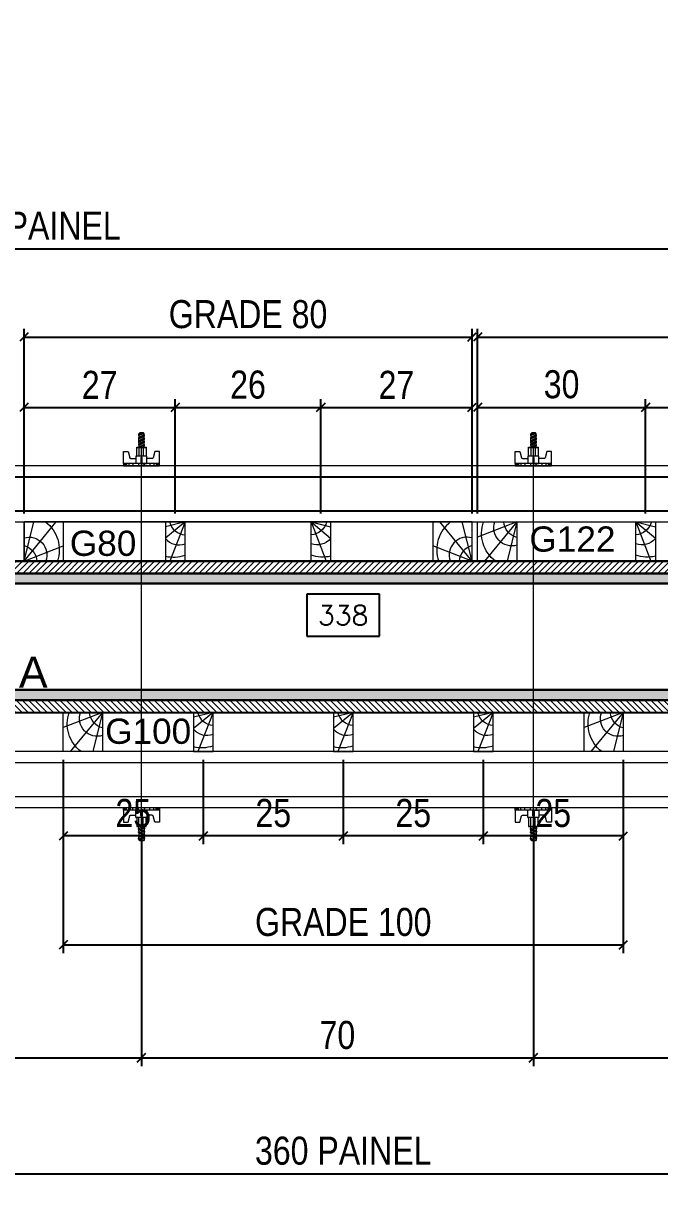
# Model space of a CAD drawing. Extents: x 28748 to 35002, y 14885 to 43501.
# Drawn here: x 34128.2 to 34355.4, y 29029.7 to 29447.2 of the extents above; entities that cross this region are included whole.
import ezdxf
from ezdxf.enums import TextEntityAlignment as Align

# ---------------------------------------------------------------- set-up
doc = ezdxf.new("R2010")
doc.units = 0
for name, color, linetype, lineweight in [('CONCRETO', 251, 'Continuous', 25), ('Hachura', 251, 'Continuous', 9), ('Madeira', 126, 'Continuous', 18), ('Perfil Metálico', 224, 'Continuous', 18), ('Texto Seção', 7, 'Continuous', 15)]:
    doc.layers.add(name, color=color, linetype=linetype, lineweight=lineweight)
for name, color, linetype in [('COTA', 241, 'Continuous'), ('MEIO_PONT', 93, 'Continuous'), ('Painéis', 200, 'Continuous'), ('SARRAFO', 251, 'Continuous'), ('TEXTO_GERAL', 7, 'Continuous')]:
    doc.layers.add(name, color=color, linetype=linetype)
doc.styles.add('ARIAL', font='arial.ttf')
doc.styles.add('COTA TECNICA 2X', font='techl___.ttf', dxfattribs={"height": 10})
doc.styles.add('ROMANS', font='romans.shx')
doc.styles.add('SANSSERIF', font='sas_____.pfb')
doc.dimstyles.new('Cota Seção interna', dxfattribs={"dimtxt": 7, "dimasz": 6, "dimexe": 0.18, "dimexo": 2, "dimgap": -4, "dimtad": 3, "dimdec": 1, "dimlfac": 0.5, "dimzin": 12, "dimdsep": 46, "dimtxsty": 'ROMANS', "dimblk": 'ARCHTICK', "dimcen": 0.09, "dimse1": 1, "dimse2": 1, "dimsd1": 1, "dimsd2": 1, "dimclrd": 180, "dimclre": 5, "dimclrt": 1, "dimadec": 0, "dimazin": 3, "dimtfac": 1, "dimtdec": 1, "dimtofl": 0, "dimtmove": 0, "dimatfit": 3, "dimldrblk": 'ARCHTICK', "dimfxl": 1, "dimtolj": 1, "dimtzin": 0, "dimarcsym": 0})
doc.dimstyles.new('SECAO PILAR', dxfattribs={"dimtxt": 10, "dimasz": 3, "dimexe": 3, "dimexo": 3, "dimgap": 3, "dimtad": 1, "dimdec": 1, "dimlfac": 0.5, "dimzin": 12, "dimdsep": 46, "dimtxsty": 'COTA TECNICA 2X', "dimblk1": 'OBLIQUE', "dimblk2": 'OBLIQUE', "dimsah": 1, "dimcen": 0.9, "dimclrd": 256, "dimclre": 256, "dimclrt": 256, "dimadec": 1, "dimazin": 3, "dimtfac": 1, "dimtdec": 1, "dimtmove": 0, "dimatfit": 3, "dimfxl": 1, "dimtolj": 1, "dimtzin": 12, "dimarcsym": 0})

# ---------------------------------------------------------------- blocks, each defined once
blk = doc.blocks.new('*D1850')
at = {"layer": 'COTA', "color": 180, "lineweight": -2, "transparency": 16777216}
for p, q in [((34255.41, 29243.36), (34229.41, 29243.36)), ((34229.41, 29243.36), (34229.41, 29228.36)), ((34255.41, 29228.36), (34255.41, 29243.36)), ((34229.41, 29228.36), (34255.41, 29228.36))]:
    blk.add_line(p, q, dxfattribs=at)
at = {"layer": 'Defpoints', "color": 0, "transparency": 16777216}
for p in [(33904.41, 29224.36), (33904.41, 29209.19), (34580.41, 29209.19)]:
    blk.add_point(p, dxfattribs=at)
at = {"layer": 'COTA', "color": 1, "transparency": 16777216, "insert": (34242.41, 29235.86), "char_height": 7, "attachment_point": 5, "style": 'ROMANS'}
blk.add_mtext('\\A1;338', dxfattribs=at)
blk = doc.blocks.new('_ArchTick')
at = {"color": 0, "linetype": 'ByBlock', "const_width": 0.15}
blk.add_lwpolyline([(-0.5, -0.5), (0.5, 0.5)], dxfattribs=at)
blk = doc.blocks.new('_Oblique')
at = {"color": 0, "linetype": 'ByBlock', "lineweight": -2}
blk.add_line((-0.5, -0.5), (0.5, 0.5), dxfattribs=at)
blk = doc.blocks.new('*D1851')
at = {"layer": 'COTA', "lineweight": -2, "transparency": 16777216}
for p, q in [((33882.41, 29258.19), (33882.41, 29369.68)), ((34542.41, 29258.19), (34542.41, 29369.68)), ((33882.41, 29366.68), (34542.41, 29366.68))]:
    blk.add_line(p, q, dxfattribs=at)
at = {"layer": 'Defpoints', "color": 0, "transparency": 16777216}
for p in [(34542.41, 29366.68), (33882.41, 29255.19), (34542.41, 29255.19)]:
    blk.add_point(p, dxfattribs=at)
at = {"layer": 'COTA', "lineweight": -2, "transparency": 16777216, "xscale": 3, "yscale": 3, "zscale": 3, "rotation": 180}
blk.add_blockref('_Oblique', (33882.41, 29366.68), dxfattribs=at)
at = {"layer": 'COTA', "lineweight": -2, "transparency": 16777216, "xscale": 3, "yscale": 3, "zscale": 3}
blk.add_blockref('_Oblique', (34542.41, 29366.68), dxfattribs=at)
at = {"layer": 'COTA', "transparency": 16777216, "insert": (34131.41, 29374.9), "char_height": 10, "attachment_point": 5, "style": 'COTA TECNICA 2X'}
blk.add_mtext('\\A1;330 PAINEL', dxfattribs=at)
blk = doc.blocks.new('PONTALETE')
at = {"layer": 'Madeira'}
for q in [(2.71, 7), (7, 5.76), (7, 1.74)]:
    blk.add_line((0, 0), q, dxfattribs=at)
blk.add_lwpolyline([(0, 0), (7, 0), (7, 7), (0, 7)], close=True, dxfattribs=at)
for centre, radius, start, end in [((2.04, 0.06), 6.23, 37.2818, 109.0913), ((1.09, 0.9), 3.19, 343.603, 109.9847), ((-0.21, -0.78), 3.09, 14.6322, 86.0383)]:
    blk.add_arc(centre, radius, start, end, dxfattribs=at)
blk = doc.blocks.new('MEIO PONTALETE')
at = {"layer": 'Madeira'}
for q in [(2.71, 7), (3.5, 2.88), (3.5, 0.87)]:
    blk.add_line((0, 0), q, dxfattribs=at)
blk.add_lwpolyline([(0, 0), (3.5, 0), (3.5, 7), (0, 7)], close=True, dxfattribs=at)
for centre, radius, start, end in [((2.04, 0.06), 6.23, 76.4499, 109.0913), ((1.09, 0.9), 3.19, 40.9063, 109.9847), ((-0.21, -0.78), 3.09, 14.6322, 86.0383)]:
    blk.add_arc(centre, radius, start, end, dxfattribs=at)
blk = doc.blocks.new('*D1005')
at = {"layer": 'COTA', "lineweight": -2, "transparency": 16777216}
for p, q in [((34290.41, 29272.19), (34290.41, 29313.06)), ((34350.41, 29272.19), (34350.41, 29313.06)), ((34290.41, 29310.06), (34350.41, 29310.06))]:
    blk.add_line(p, q, dxfattribs=at)
at = {"layer": 'Defpoints', "color": 0, "transparency": 16777216}
for p in [(34350.41, 29310.06), (34290.41, 29269.19), (34350.41, 29269.19)]:
    blk.add_point(p, dxfattribs=at)
at = {"layer": 'COTA', "lineweight": -2, "transparency": 16777216, "xscale": 3, "yscale": 3, "zscale": 3, "rotation": 180}
blk.add_blockref('_Oblique', (34290.41, 29310.06), dxfattribs=at)
at = {"layer": 'COTA', "lineweight": -2, "transparency": 16777216, "xscale": 3, "yscale": 3, "zscale": 3}
blk.add_blockref('_Oblique', (34350.41, 29310.06), dxfattribs=at)
at = {"layer": 'COTA', "transparency": 16777216, "insert": (34320.41, 29318.28), "char_height": 10, "attachment_point": 5, "style": 'COTA TECNICA 2X'}
blk.add_mtext('\\A1;30', dxfattribs=at)
blk = doc.blocks.new('*D1006')
at = {"layer": 'COTA', "lineweight": -2, "transparency": 16777216}
for p, q in [((34350.41, 29272.19), (34350.41, 29313.06)), ((34412.41, 29272.19), (34412.41, 29313.06)), ((34350.41, 29310.06), (34412.41, 29310.06))]:
    blk.add_line(p, q, dxfattribs=at)
at = {"layer": 'Defpoints', "color": 0, "transparency": 16777216}
for p in [(34412.41, 29310.06), (34350.41, 29269.19), (34412.41, 29269.19)]:
    blk.add_point(p, dxfattribs=at)
at = {"layer": 'COTA', "lineweight": -2, "transparency": 16777216, "xscale": 3, "yscale": 3, "zscale": 3, "rotation": 180}
blk.add_blockref('_Oblique', (34350.41, 29310.06), dxfattribs=at)
at = {"layer": 'COTA', "lineweight": -2, "transparency": 16777216, "xscale": 3, "yscale": 3, "zscale": 3}
blk.add_blockref('_Oblique', (34412.41, 29310.06), dxfattribs=at)
at = {"layer": 'COTA', "transparency": 16777216, "insert": (34381.41, 29318.28), "char_height": 10, "attachment_point": 5, "style": 'COTA TECNICA 2X'}
blk.add_mtext('\\A1;31', dxfattribs=at)
blk = doc.blocks.new('*D1009')
at = {"layer": 'COTA', "lineweight": -2, "transparency": 16777216}
for p, q in [((34290.41, 29272.19), (34290.41, 29338.18)), ((34534.41, 29272.19), (34534.41, 29338.18)), ((34290.41, 29335.18), (34534.41, 29335.18))]:
    blk.add_line(p, q, dxfattribs=at)
at = {"layer": 'Defpoints', "color": 0, "transparency": 16777216}
for p in [(34534.41, 29335.18), (34290.41, 29269.19), (34534.41, 29269.19)]:
    blk.add_point(p, dxfattribs=at)
at = {"layer": 'COTA', "lineweight": -2, "transparency": 16777216, "xscale": 3, "yscale": 3, "zscale": 3, "rotation": 180}
blk.add_blockref('_Oblique', (34290.41, 29335.18), dxfattribs=at)
at = {"layer": 'COTA', "lineweight": -2, "transparency": 16777216, "xscale": 3, "yscale": 3, "zscale": 3}
blk.add_blockref('_Oblique', (34534.41, 29335.18), dxfattribs=at)
at = {"layer": 'COTA', "transparency": 16777216, "insert": (34412.41, 29343.28), "char_height": 10, "attachment_point": 5, "style": 'COTA TECNICA 2X'}
blk.add_mtext('\\A1;GRADE 122', dxfattribs=at)
blk = doc.blocks.new('*D1020')
at = {"layer": 'COTA', "lineweight": -2, "transparency": 16777216}
for p, q in [((34142.42, 29184.19), (34142.42, 29115.19)), ((34342.42, 29184.19), (34342.42, 29115.19)), ((34142.42, 29118.19), (34342.42, 29118.19))]:
    blk.add_line(p, q, dxfattribs=at)
at = {"layer": 'Defpoints', "color": 0, "transparency": 16777216}
for p in [(34142.42, 29187.19), (34342.42, 29187.19), (34342.42, 29118.19)]:
    blk.add_point(p, dxfattribs=at)
at = {"layer": 'COTA', "lineweight": -2, "transparency": 16777216, "xscale": 3, "yscale": 3, "zscale": 3, "rotation": 180}
blk.add_blockref('_Oblique', (34142.42, 29118.19), dxfattribs=at)
at = {"layer": 'COTA', "lineweight": -2, "transparency": 16777216, "xscale": 3, "yscale": 3, "zscale": 3}
blk.add_blockref('_Oblique', (34342.42, 29118.19), dxfattribs=at)
at = {"layer": 'COTA', "transparency": 16777216, "insert": (34242.42, 29126.29), "char_height": 10, "attachment_point": 5, "style": 'COTA TECNICA 2X'}
blk.add_mtext('\\A1;GRADE 100', dxfattribs=at)
blk = doc.blocks.new('*D1868')
at = {"layer": 'COTA', "lineweight": -2, "transparency": 16777216}
for p, q in [((34192.42, 29184.19), (34192.42, 29154.08)), ((34242.42, 29184.19), (34242.42, 29154.08)), ((34242.42, 29157.08), (34192.42, 29157.08))]:
    blk.add_line(p, q, dxfattribs=at)
at = {"layer": 'Defpoints', "color": 0, "transparency": 16777216}
for p in [(34192.42, 29187.19), (34242.42, 29187.19), (34192.42, 29157.08)]:
    blk.add_point(p, dxfattribs=at)
at = {"layer": 'COTA', "lineweight": -2, "transparency": 16777216, "xscale": 3, "yscale": 3, "zscale": 3, "rotation": 180}
blk.add_blockref('_Oblique', (34192.42, 29157.08), dxfattribs=at)
at = {"layer": 'COTA', "lineweight": -2, "transparency": 16777216, "xscale": 3, "yscale": 3, "zscale": 3}
blk.add_blockref('_Oblique', (34242.42, 29157.08), dxfattribs=at)
at = {"layer": 'COTA', "transparency": 16777216, "insert": (34217.42, 29165.19), "char_height": 10, "attachment_point": 5, "style": 'COTA TECNICA 2X'}
blk.add_mtext('\\A1;25', dxfattribs=at)
blk = doc.blocks.new('*D1869')
at = {"layer": 'COTA', "lineweight": -2, "transparency": 16777216}
for p, q in [((34142.42, 29184.19), (34142.42, 29154.08)), ((34192.42, 29184.19), (34192.42, 29154.08)), ((34192.42, 29157.08), (34142.42, 29157.08))]:
    blk.add_line(p, q, dxfattribs=at)
at = {"layer": 'Defpoints', "color": 0, "transparency": 16777216}
for p in [(34142.42, 29187.19), (34192.42, 29187.19), (34142.42, 29157.08)]:
    blk.add_point(p, dxfattribs=at)
at = {"layer": 'COTA', "lineweight": -2, "transparency": 16777216, "xscale": 3, "yscale": 3, "zscale": 3, "rotation": 180}
blk.add_blockref('_Oblique', (34142.42, 29157.08), dxfattribs=at)
at = {"layer": 'COTA', "lineweight": -2, "transparency": 16777216, "xscale": 3, "yscale": 3, "zscale": 3}
blk.add_blockref('_Oblique', (34192.42, 29157.08), dxfattribs=at)
at = {"layer": 'COTA', "transparency": 16777216, "insert": (34167.42, 29165.19), "char_height": 10, "attachment_point": 5, "style": 'COTA TECNICA 2X'}
blk.add_mtext('\\A1;25', dxfattribs=at)
blk = doc.blocks.new('*D1021')
at = {"layer": 'COTA', "lineweight": -2, "transparency": 16777216}
for p, q in [((34292.42, 29184.19), (34292.42, 29154.08)), ((34342.42, 29184.19), (34342.42, 29154.08)), ((34342.42, 29157.08), (34292.42, 29157.08))]:
    blk.add_line(p, q, dxfattribs=at)
at = {"layer": 'Defpoints', "color": 0, "transparency": 16777216}
for p in [(34292.42, 29187.19), (34342.42, 29187.19), (34292.42, 29157.08)]:
    blk.add_point(p, dxfattribs=at)
at = {"layer": 'COTA', "lineweight": -2, "transparency": 16777216, "xscale": 3, "yscale": 3, "zscale": 3, "rotation": 180}
blk.add_blockref('_Oblique', (34292.42, 29157.08), dxfattribs=at)
at = {"layer": 'COTA', "lineweight": -2, "transparency": 16777216, "xscale": 3, "yscale": 3, "zscale": 3}
blk.add_blockref('_Oblique', (34342.42, 29157.08), dxfattribs=at)
at = {"layer": 'COTA', "transparency": 16777216, "insert": (34317.42, 29165.19), "char_height": 10, "attachment_point": 5, "style": 'COTA TECNICA 2X'}
blk.add_mtext('\\A1;25', dxfattribs=at)
blk = doc.blocks.new('*D1870')
at = {"layer": 'COTA', "lineweight": -2, "transparency": 16777216}
for p, q in [((34242.42, 29184.19), (34242.42, 29154.08)), ((34292.42, 29184.19), (34292.42, 29154.08)), ((34292.42, 29157.08), (34242.42, 29157.08))]:
    blk.add_line(p, q, dxfattribs=at)
at = {"layer": 'Defpoints', "color": 0, "transparency": 16777216}
for p in [(34242.42, 29187.19), (34292.42, 29187.19), (34242.42, 29157.08)]:
    blk.add_point(p, dxfattribs=at)
at = {"layer": 'COTA', "lineweight": -2, "transparency": 16777216, "xscale": 3, "yscale": 3, "zscale": 3, "rotation": 180}
blk.add_blockref('_Oblique', (34242.42, 29157.08), dxfattribs=at)
at = {"layer": 'COTA', "lineweight": -2, "transparency": 16777216, "xscale": 3, "yscale": 3, "zscale": 3}
blk.add_blockref('_Oblique', (34292.42, 29157.08), dxfattribs=at)
at = {"layer": 'COTA', "transparency": 16777216, "insert": (34267.42, 29165.19), "char_height": 10, "attachment_point": 5, "style": 'COTA TECNICA 2X'}
blk.add_mtext('\\A1;25', dxfattribs=at)
blk = doc.blocks.new('*D1022')
at = {"layer": 'COTA', "lineweight": -2, "transparency": 16777216}
for p, q in [((34128.41, 29272.19), (34128.41, 29338.18)), ((34288.41, 29272.19), (34288.41, 29338.18)), ((34128.41, 29335.18), (34288.41, 29335.18))]:
    blk.add_line(p, q, dxfattribs=at)
at = {"layer": 'Defpoints', "color": 0, "transparency": 16777216}
for p in [(34288.41, 29335.18), (34128.41, 29269.19), (34288.41, 29269.19)]:
    blk.add_point(p, dxfattribs=at)
at = {"layer": 'COTA', "lineweight": -2, "transparency": 16777216, "xscale": 3, "yscale": 3, "zscale": 3, "rotation": 180}
blk.add_blockref('_Oblique', (34128.41, 29335.18), dxfattribs=at)
at = {"layer": 'COTA', "lineweight": -2, "transparency": 16777216, "xscale": 3, "yscale": 3, "zscale": 3}
blk.add_blockref('_Oblique', (34288.41, 29335.18), dxfattribs=at)
at = {"layer": 'COTA', "transparency": 16777216, "insert": (34208.41, 29343.31), "char_height": 10, "attachment_point": 5, "style": 'COTA TECNICA 2X'}
blk.add_mtext('\\A1;GRADE 80', dxfattribs=at)
blk = doc.blocks.new('*D1023')
at = {"layer": 'COTA', "lineweight": -2, "transparency": 16777216}
for p, q in [((34234.41, 29272.19), (34234.41, 29313.06)), ((34288.41, 29272.19), (34288.41, 29313.06)), ((34234.41, 29310.06), (34288.41, 29310.06))]:
    blk.add_line(p, q, dxfattribs=at)
at = {"layer": 'Defpoints', "color": 0, "transparency": 16777216}
for p in [(34288.41, 29310.06), (34234.41, 29269.19), (34288.41, 29269.19)]:
    blk.add_point(p, dxfattribs=at)
at = {"layer": 'COTA', "lineweight": -2, "transparency": 16777216, "xscale": 3, "yscale": 3, "zscale": 3, "rotation": 180}
blk.add_blockref('_Oblique', (34234.41, 29310.06), dxfattribs=at)
at = {"layer": 'COTA', "lineweight": -2, "transparency": 16777216, "xscale": 3, "yscale": 3, "zscale": 3}
blk.add_blockref('_Oblique', (34288.41, 29310.06), dxfattribs=at)
at = {"layer": 'COTA', "transparency": 16777216, "insert": (34261.41, 29318.13), "char_height": 10, "attachment_point": 5, "style": 'COTA TECNICA 2X'}
blk.add_mtext('\\A1;27', dxfattribs=at)
blk = doc.blocks.new('*D1024')
at = {"layer": 'COTA', "lineweight": -2, "transparency": 16777216}
for p, q in [((34128.41, 29272.19), (34128.41, 29313.06)), ((34182.41, 29272.19), (34182.41, 29313.06)), ((34128.41, 29310.06), (34182.41, 29310.06))]:
    blk.add_line(p, q, dxfattribs=at)
at = {"layer": 'Defpoints', "color": 0, "transparency": 16777216}
for p in [(34182.41, 29310.06), (34128.41, 29269.19), (34182.41, 29269.19)]:
    blk.add_point(p, dxfattribs=at)
at = {"layer": 'COTA', "lineweight": -2, "transparency": 16777216, "xscale": 3, "yscale": 3, "zscale": 3, "rotation": 180}
blk.add_blockref('_Oblique', (34128.41, 29310.06), dxfattribs=at)
at = {"layer": 'COTA', "lineweight": -2, "transparency": 16777216, "xscale": 3, "yscale": 3, "zscale": 3}
blk.add_blockref('_Oblique', (34182.41, 29310.06), dxfattribs=at)
at = {"layer": 'COTA', "transparency": 16777216, "insert": (34155.41, 29318.13), "char_height": 10, "attachment_point": 5, "style": 'COTA TECNICA 2X'}
blk.add_mtext('\\A1;27', dxfattribs=at)
blk = doc.blocks.new('*D1025')
at = {"layer": 'COTA', "lineweight": -2, "transparency": 16777216}
for p, q in [((34182.41, 29272.19), (34182.41, 29313.06)), ((34234.41, 29272.19), (34234.41, 29313.06)), ((34182.41, 29310.06), (34234.41, 29310.06))]:
    blk.add_line(p, q, dxfattribs=at)
at = {"layer": 'Defpoints', "color": 0, "transparency": 16777216}
for p in [(34234.41, 29310.06), (34182.41, 29269.19), (34234.41, 29269.19)]:
    blk.add_point(p, dxfattribs=at)
at = {"layer": 'COTA', "lineweight": -2, "transparency": 16777216, "xscale": 3, "yscale": 3, "zscale": 3, "rotation": 180}
blk.add_blockref('_Oblique', (34182.41, 29310.06), dxfattribs=at)
at = {"layer": 'COTA', "lineweight": -2, "transparency": 16777216, "xscale": 3, "yscale": 3, "zscale": 3}
blk.add_blockref('_Oblique', (34234.41, 29310.06), dxfattribs=at)
at = {"layer": 'COTA', "transparency": 16777216, "insert": (34208.41, 29318.16), "char_height": 10, "attachment_point": 5, "style": 'COTA TECNICA 2X'}
blk.add_mtext('\\A1;26', dxfattribs=at)
blk = doc.blocks.new('*D1872')
at = {"layer": 'COTA', "linetype": 'ByBlock', "lineweight": -2, "transparency": 16777216}
for p, q in [((34010.33, 29164.19), (34010.33, 29074.83)), ((34170.33, 29164.19), (34170.33, 29074.83)), ((34010.33, 29077.83), (34170.33, 29077.83))]:
    blk.add_line(p, q, dxfattribs=at)
at = {"layer": 'Defpoints', "color": 0, "linetype": 'ByBlock', "transparency": 16777216}
for p in [(34010.33, 29167.19), (34170.33, 29167.19), (34170.33, 29077.83)]:
    blk.add_point(p, dxfattribs=at)
at = {"layer": 'COTA', "linetype": 'ByBlock', "lineweight": -2, "transparency": 16777216, "xscale": 3, "yscale": 3, "zscale": 3, "rotation": 180}
blk.add_blockref('_Oblique', (34010.33, 29077.83), dxfattribs=at)
at = {"layer": 'COTA', "linetype": 'ByBlock', "lineweight": -2, "transparency": 16777216, "xscale": 3, "yscale": 3, "zscale": 3}
blk.add_blockref('_Oblique', (34170.33, 29077.83), dxfattribs=at)
at = {"layer": 'COTA', "linetype": 'ByBlock', "transparency": 16777216, "insert": (34090.33, 29085.96), "char_height": 10, "attachment_point": 5, "style": 'COTA TECNICA 2X'}
blk.add_mtext('\\A1;80', dxfattribs=at)
blk = doc.blocks.new('*D1873')
at = {"layer": 'COTA', "linetype": 'ByBlock', "lineweight": -2, "transparency": 16777216}
for p, q in [((34170.33, 29164.19), (34170.33, 29074.83)), ((34310.33, 29164.19), (34310.33, 29074.83)), ((34170.33, 29077.83), (34310.33, 29077.83))]:
    blk.add_line(p, q, dxfattribs=at)
at = {"layer": 'Defpoints', "color": 0, "linetype": 'ByBlock', "transparency": 16777216}
for p in [(34170.33, 29167.19), (34310.33, 29167.19), (34310.33, 29077.83)]:
    blk.add_point(p, dxfattribs=at)
at = {"layer": 'COTA', "linetype": 'ByBlock', "lineweight": -2, "transparency": 16777216, "xscale": 3, "yscale": 3, "zscale": 3, "rotation": 180}
blk.add_blockref('_Oblique', (34170.33, 29077.83), dxfattribs=at)
at = {"layer": 'COTA', "linetype": 'ByBlock', "lineweight": -2, "transparency": 16777216, "xscale": 3, "yscale": 3, "zscale": 3}
blk.add_blockref('_Oblique', (34310.33, 29077.83), dxfattribs=at)
at = {"layer": 'COTA', "linetype": 'ByBlock', "transparency": 16777216, "insert": (34240.33, 29085.93), "char_height": 10, "attachment_point": 5, "style": 'COTA TECNICA 2X'}
blk.add_mtext('\\A1;70', dxfattribs=at)
blk = doc.blocks.new('*D1874')
at = {"layer": 'COTA', "linetype": 'ByBlock', "lineweight": -2, "transparency": 16777216}
for p, q in [((34310.33, 29164.19), (34310.33, 29074.83)), ((34450.33, 29164.19), (34450.33, 29074.83)), ((34310.33, 29077.83), (34450.33, 29077.83))]:
    blk.add_line(p, q, dxfattribs=at)
at = {"layer": 'Defpoints', "color": 0, "linetype": 'ByBlock', "transparency": 16777216}
for p in [(34310.33, 29167.19), (34450.33, 29167.19), (34450.33, 29077.83)]:
    blk.add_point(p, dxfattribs=at)
at = {"layer": 'COTA', "linetype": 'ByBlock', "lineweight": -2, "transparency": 16777216, "xscale": 3, "yscale": 3, "zscale": 3, "rotation": 180}
blk.add_blockref('_Oblique', (34310.33, 29077.83), dxfattribs=at)
at = {"layer": 'COTA', "linetype": 'ByBlock', "lineweight": -2, "transparency": 16777216, "xscale": 3, "yscale": 3, "zscale": 3}
blk.add_blockref('_Oblique', (34450.33, 29077.83), dxfattribs=at)
at = {"layer": 'COTA', "linetype": 'ByBlock', "transparency": 16777216, "insert": (34380.33, 29085.93), "char_height": 10, "attachment_point": 5, "style": 'COTA TECNICA 2X'}
blk.add_mtext('\\A1;70', dxfattribs=at)
blk = doc.blocks.new('*D1875')
at = {"layer": 'COTA', "linetype": 'ByBlock', "lineweight": -2, "transparency": 16777216}
for p, q in [((33882.41, 29206.19), (33882.41, 29033.4)), ((34602.41, 29206.19), (34602.41, 29033.4)), ((33882.41, 29036.4), (34602.41, 29036.4))]:
    blk.add_line(p, q, dxfattribs=at)
at = {"layer": 'Defpoints', "color": 0, "linetype": 'ByBlock', "transparency": 16777216}
for p in [(33882.41, 29209.19), (34602.41, 29209.19), (34602.41, 29036.4)]:
    blk.add_point(p, dxfattribs=at)
at = {"layer": 'COTA', "linetype": 'ByBlock', "lineweight": -2, "transparency": 16777216, "xscale": 3, "yscale": 3, "zscale": 3, "rotation": 180}
blk.add_blockref('_Oblique', (33882.41, 29036.4), dxfattribs=at)
at = {"layer": 'COTA', "linetype": 'ByBlock', "lineweight": -2, "transparency": 16777216, "xscale": 3, "yscale": 3, "zscale": 3}
blk.add_blockref('_Oblique', (34602.41, 29036.4), dxfattribs=at)
at = {"layer": 'COTA', "linetype": 'ByBlock', "transparency": 16777216, "insert": (34242.41, 29044.62), "char_height": 10, "attachment_point": 5, "style": 'COTA TECNICA 2X'}
blk.add_mtext('\\A1;360 PAINEL', dxfattribs=at)
blk = doc.blocks.new('C')
at = {"layer": 'Hachura', "color": 0}
for p, q in [((0, 3.22), (0, -3.22)), ((0.45, 3.22), (0, 3.22)), ((0.46, 3.16), (0, 3.16)), ((0.46, 3.05), (0, 3.05)), ((0.46, 2.88), (0, 2.88)), ((0, 2.75), (0, -1.16)), ((0.46, 2.65), (0, 2.65)), ((0.46, 2.23), (0, 2.23)), ((0.45, -3.23), (0.45, 3.22)), ((0.45, 3.22), (2.58, 3.22)), ((2.58, 2.39), (1.47, 2.09)), ((2.58, 3.22), (2.58, 2.39)), ((0.46, 1.51), (0, 1.51)), ((0.39, 0.49), (0.17, 0.49)), ((1.74, 0.97), (0.45, 0.97)), ((1.45, 0.1), (0.45, 0.1)), ((1.35, 1.94), (1.35, 0.96)), ((1.74, -0.97), (1.74, 0.97)), ((1.74, 0.97), (1.74, 0.84)), ((1.74, 0.97), (1.74, 0.84)), ((1.74, 0.84), (3.35, 0.84)), ((3.35, 0.45), (1.74, 0.45)), ((3.32, 0.84), (3.32, -0.84)), ((3.35, 0.84), (3.35, -0.84)), ((3.68, 0.45), (3.35, 0.45)), ((3.84, -0.52), (3.35, 0.45)), ((3.35, 0.06), (3.67, -0.57)), ((3.68, 0.45), (4.16, -0.52)), ((3.72, 0.5), (4.25, -0.57)), ((4.37, -0.55), (3.83, 0.53)), ((4.15, 0.45), (3.93, 0.45)), ((4.42, -0.52), (3.93, 0.45)), ((4.15, 0.45), (4.26, 0.45)), ((4.26, 0.45), (4.74, -0.52)), ((4.3, 0.5), (4.83, -0.57)), ((4.95, -0.55), (4.41, 0.53)), ((4.51, 0.45), (4.84, 0.45)), ((5, -0.52), (4.51, 0.45)), ((4.84, 0.45), (5.32, -0.52)), ((4.88, 0.5), (5.41, -0.57)), ((5.53, -0.55), (4.99, 0.53)), ((5.58, -0.52), (5.09, 0.45)), ((5.42, 0.45), (5.09, 0.45)), ((5.58, -0.52), (5.09, 0.45)), ((5.42, 0.45), (5.74, -0.19)), ((5.46, 0.5), (5.74, -0.07)), ((5.74, 0.19), (5.57, 0.53)), ((5.74, 0.32), (5.68, 0.45)), ((5.68, 0.45), (5.74, 0.45)), ((5.74, 0.45), (5.9, 0.29)), ((5.74, 0.45), (5.74, -0.52)), ((5.9, -0.36), (5.9, 0.29)), ((0.45, 0), (0, 0)), ((0.46, -1.52), (0, -1.52)), ((0.08, -0.48), (0.29, -0.48)), ((0.29, -0.48), (0.4, -0.48)), ((0.45, 0), (0.45, -0.97)), ((0.45, -0.16), (1.45, -0.16)), ((0.45, -0.65), (0.45, -0.32)), ((0.45, -3.23), (0.45, -0.65)), ((0.45, -0.97), (1.74, -0.97)), ((1.35, -1.94), (1.35, -0.97)), ((3.35, -0.32), (1.74, -0.32)), ((3.35, -0.84), (1.74, -0.84)), ((3.35, -0.07), (3.58, -0.52)), ((3.35, -0.52), (3.58, -0.52)), ((3.84, -0.52), (4.16, -0.52)), ((4.42, -0.52), (4.74, -0.52)), ((4.63, -0.52), (4.74, -0.52)), ((5, -0.52), (5.32, -0.52)), ((5.58, -0.52), (5.74, -0.52)), ((5.74, -0.52), (5.9, -0.36)), ((5.74, -0.52), (5.74, -0.52)), ((0.46, -2.23), (0, -2.23)), ((0.46, -2.65), (0, -2.65)), ((0.46, -2.88), (0, -2.88)), ((0.46, -3.05), (0, -3.05)), ((0.46, -3.16), (0, -3.16)), ((0, -3.22), (2.57, -3.22)), ((2.58, -2.39), (1.47, -2.1)), ((2.58, -3.23), (2.58, -2.39))]:
    blk.add_line(p, q, dxfattribs=at)
for centre, radius, start, end in [((1.52, 1.94), 0.161, 104.7436, 180), ((1.44, -0.03), 0.129, 272.695, 87.305), ((3.81, 0.39), 0.143, 25.5688, 154.4312), ((4.39, 0.39), 0.143, 25.5688, 154.4312), ((4.97, 0.39), 0.143, 25.5688, 154.4312), ((5.55, 0.39), 0.143, 25.5688, 154.4312), ((0.17, -0.37), 0.174, 221.744, 317.8592), ((1.52, -1.94), 0.161, 180, 255.2564), ((3.71, -0.4), 0.174, 222.1408, 318.256), ((4.29, -0.4), 0.174, 222.1408, 318.256), ((4.87, -0.4), 0.174, 222.1408, 318.256), ((5.45, -0.4), 0.174, 222.1408, 318.256), ((5.61, -0.4), 0.174, 317.8592, 318.256)]:
    blk.add_arc(centre, radius, start, end, dxfattribs=at)

msp = doc.modelspace()

# ---------------------------------------------------------------- hatches: boundary and pattern name
at = {"layer": 'Hachura'}
h = msp.add_hatch(dxfattribs=at)
h.set_pattern_fill('ANSI31', color=256, scale=0.5, angle=360, style=0)
h.set_pattern_definition([(45, (44426.7782, 52254.4715), (-1.12253202, 1.12253202), [])])
h.paths.add_polyline_path([(33882.41, 29250.79), (33882.41, 29255.19), (34542.41, 29255.19), (34542.41, 29250.79)])
h = msp.add_hatch(color=256, dxfattribs=at)
h.dxf.hatch_style = 1
h.paths.add_polyline_path([(33882.41, 29247.19), (34542.41, 29247.19), (34542.41, 29250.79), (33882.41, 29250.79)])
h = msp.add_hatch(color=256, dxfattribs=at)
h.dxf.hatch_style = 1
h.paths.add_polyline_path([(34602.41, 29205.59), (34602.41, 29209.19), (33882.41, 29209.19), (33882.41, 29205.59)])
h = msp.add_hatch(dxfattribs=at)
h.set_pattern_fill('ANSI31', color=256, scale=0.5, angle=270, style=0)
h.set_pattern_definition([(315, (26661.0366, 18280.7606), (1.12253202, 1.12253202), [])])
h.paths.add_polyline_path([(33882.41, 29201.19), (33882.41, 29205.59), (34602.41, 29205.59), (34602.41, 29201.19)])

# ---------------------------------------------------------------- linework, layer by layer
at = {"layer": 'CONCRETO', "color": 2}
msp.add_lwpolyline([(34580.41, 29447.19), (34542.41, 29447.19), (34542.41, 29247.19), (33904.41, 29247.19), (33904.41, 29209.19), (34580.41, 29209.19)], close=True, dxfattribs=at)
at = {"layer": 'Hachura'}
for p, q in [((34170.33, 29156.37), (34170.34, 29296.17)), ((34310.33, 29156.36), (34310.34, 29296.16))]:
    msp.add_line(p, q, dxfattribs=at)
at = {"layer": 'Madeira'}
for points in [[(34288.41, 29255.19), (34288.41, 29269.19), (34128.41, 29269.19), (34128.41, 29255.19)], [(34290.41, 29255.19), (34290.41, 29269.19), (34534.41, 29269.19), (34534.41, 29255.19)], [(34602.41, 29201.19), (34602.41, 29187.19), (33882.41, 29187.19), (33882.41, 29201.19)], [(34142.42, 29187.19), (34142.42, 29201.19), (34342.42, 29201.19), (34342.42, 29187.19)]]:
    msp.add_lwpolyline(points, close=True, dxfattribs=at)
at = {"layer": 'Painéis'}
for points in [[(33882.41, 29247.19), (34542.41, 29247.19), (34542.41, 29250.79), (33882.41, 29250.79)], [(34602.41, 29205.59), (34602.41, 29209.19), (33882.41, 29209.19), (33882.41, 29205.59)]]:
    msp.add_lwpolyline(points, close=True, dxfattribs=at)
at = {"layer": 'Perfil Metálico'}
for points in [[(33850.48, 29289.19), (33850.48, 29269.19), (34534.41, 29269.19), (34534.41, 29289.19)], [(33850.48, 29187.19), (33850.48, 29167.19), (34640.73, 29167.19), (34640.73, 29187.19)], [(34640.73, 29171.19), (34640.73, 29183.19), (33850.48, 29183.19), (33850.48, 29171.19)]]:
    msp.add_lwpolyline(points, close=True, dxfattribs=at)
at = {"layer": 'SARRAFO'}
for points in [[(34534.41, 29273.19), (34534.41, 29285.19), (33850.48, 29285.19), (33850.48, 29273.19)], [(34542.41, 29255.19), (33882.41, 29255.19), (33882.41, 29250.79), (34542.41, 29250.79)], [(34542.41, 29255.19), (34542.41, 29250.79), (33882.41, 29250.79), (33882.41, 29255.19)], [(34602.41, 29205.59), (33882.41, 29205.59), (33882.41, 29201.19), (34602.41, 29201.19)], [(34602.41, 29205.59), (33882.41, 29205.59), (33882.41, 29201.19), (34602.41, 29201.19)]]:
    msp.add_lwpolyline(points, close=True, dxfattribs=at)

# ---------------------------------------------------------------- block references
at = {"layer": 'Hachura', "linetype": 'Continuous', "yscale": 2, "zscale": 2}
for p, xscale, rotation in [((34170.32, 29289.17), 2, 90.00000000000001), ((34310.32, 29289.16), 2, 90.00000000000001), ((34170.32, 29167.17), -2, 90), ((34310.32, 29167.16), -2, 90)]:
    msp.add_blockref('C', p, dxfattribs=dict(at, xscale=xscale, rotation=rotation))
at = {"layer": 'Madeira'}
for name, p, xscale, yscale, zscale, rotation in [('PONTALETE', (34304.41, 29269.19), -2, 2, 2, 90), ('MEIO PONTALETE', (34346.91, 29269.19), -1.999999997962732, 1.999999997962732, 1.999999997962732, 180)]:
    msp.add_blockref(name, p, dxfattribs=dict(at, xscale=xscale, yscale=yscale, zscale=zscale, rotation=rotation))
at = {"layer": 'MEIO_PONT'}
for name, p, xscale, yscale, zscale, rotation in [('PONTALETE', (34128.41, 29255.19), -2, 2, 2, 270.0000000000001), ('MEIO PONTALETE', (34185.91, 29269.19), 1.999999997962732, 1.999999997962732, 1.999999997962732, 180), ('MEIO PONTALETE', (34230.91, 29269.19), -1.999999997962732, 1.999999997962732, 1.999999997962732, 180), ('PONTALETE', (34288.41, 29255.19), 2, 2, 2, 90.00000000000001), ('PONTALETE', (34156.42, 29201.19), -2, 2, 2, 90), ('MEIO PONTALETE', (34195.92, 29201.19), 1.999999997962732, 1.999999997962732, 1.999999997962732, 180), ('MEIO PONTALETE', (34245.92, 29201.19), 1.999999997962732, 1.999999997962732, 1.999999997962732, 180), ('MEIO PONTALETE', (34295.92, 29201.19), 1.999999997962732, 1.999999997962732, 1.999999997962732, 180), ('PONTALETE', (34342.42, 29201.19), -2, 2, 2, 90)]:
    msp.add_blockref(name, p, dxfattribs=dict(at, xscale=xscale, yscale=yscale, zscale=zscale, rotation=rotation))

# ---------------------------------------------------------------- texts
at = {"layer": 'Texto Seção', "color": 0, "linetype": 'Continuous', "style": 'SANSSERIF'}
msp.add_text('G100', height=9, dxfattribs=at).set_placement((34157.36, 29194.45), align=Align.MIDDLE_LEFT)
at = {"layer": 'TEXTO_GERAL', "color": 0, "linetype": 'Continuous', "style": 'SANSSERIF'}
for s, p in [('G80', (34144.75, 29261.56)), ('G122', (34308.91, 29263.07))]:
    msp.add_text(s, height=9, dxfattribs=at).set_placement(p, align=Align.MIDDLE_LEFT)
at = {"layer": 'TEXTO_GERAL', "style": 'ARIAL'}
msp.add_text('A', height=11, dxfattribs=at).set_placement((34131.69, 29215.54), align=Align.MIDDLE_CENTER)

# ---------------------------------------------------------------- dimensions: what is measured, and where the dimension line sits
at = {"layer": 'COTA'}
dim = msp.add_linear_dim(base=(34542.41, 29366.68), p1=(33882.41, 29255.19), p2=(34542.41, 29255.19), text='<> PAINEL', dimstyle='SECAO PILAR', dxfattribs=at)
dim.commit()
dim.dimension.update_dxf_attribs({"geometry": '*D1851', "text_midpoint": (34131.41, 29366.68), "dimtype": 160})
for base, p1, p2, picture, middle in [((34288.41, 29335.18), (34128.41, 29269.19), (34288.41, 29269.19), '*D1022', (34208.41, 29343.31)), ((34534.41, 29335.18), (34290.41, 29269.19), (34534.41, 29269.19), '*D1009', (34412.41, 29343.28)), ((34342.42, 29118.19), (34142.42, 29187.19), (34342.42, 29187.19), '*D1020', (34242.42, 29126.29))]:
    dim = msp.add_linear_dim(base=base, p1=p1, p2=p2, text='GRADE <>', dimstyle='SECAO PILAR', dxfattribs=at)
    dim.commit()
    dim.dimension.update_dxf_attribs({"geometry": picture, "text_midpoint": middle})
for base, p1, p2, picture, middle in [((34182.41, 29310.06), (34128.41, 29269.19), (34182.41, 29269.19), '*D1024', (34155.41, 29318.13)), ((34234.41, 29310.06), (34182.41, 29269.19), (34234.41, 29269.19), '*D1025', (34208.41, 29318.16)), ((34288.41, 29310.06), (34234.41, 29269.19), (34288.41, 29269.19), '*D1023', (34261.41, 29318.13)), ((34350.41, 29310.06), (34290.41, 29269.19), (34350.41, 29269.19), '*D1005', (34320.41, 29318.28)), ((34412.41, 29310.06), (34350.41, 29269.19), (34412.41, 29269.19), '*D1006', (34381.41, 29318.28)), ((34142.42, 29157.08), (34192.42, 29187.19), (34142.42, 29187.19), '*D1869', (34167.42, 29165.19)), ((34192.42, 29157.08), (34242.42, 29187.19), (34192.42, 29187.19), '*D1868', (34217.42, 29165.19)), ((34242.42, 29157.08), (34292.42, 29187.19), (34242.42, 29187.19), '*D1870', (34267.42, 29165.19)), ((34292.42, 29157.08), (34342.42, 29187.19), (34292.42, 29187.19), '*D1021', (34317.42, 29165.19))]:
    dim = msp.add_linear_dim(base=base, p1=p1, p2=p2, dimstyle='SECAO PILAR', dxfattribs=at)
    dim.commit()
    dim.dimension.update_dxf_attribs({"geometry": picture, "text_midpoint": middle})
dim = msp.add_linear_dim(base=(33904.41, 29224.36), p1=(34580.41, 29209.19), p2=(33904.41, 29209.19), angle=180, dimstyle='Cota Seção interna', dxfattribs=at)
dim.commit()
dim.dimension.update_dxf_attribs({"geometry": '*D1850', "text_midpoint": (34242.41, 29224.36), "dimtype": 160})
at = {"layer": 'COTA', "linetype": 'ByBlock'}
dim = msp.add_linear_dim(base=(34602.41, 29036.4), p1=(33882.41, 29209.19), p2=(34602.41, 29209.19), text='<> PAINEL', dimstyle='SECAO PILAR', override={"dimtmove": 1}, dxfattribs=at)
dim.commit()
dim.dimension.update_dxf_attribs({"geometry": '*D1875', "text_midpoint": (34242.41, 29044.62)})
for base, p1, p2, picture, middle in [((34170.33, 29077.83), (34010.33, 29167.19), (34170.33, 29167.19), '*D1872', (34090.33, 29085.96)), ((34310.33, 29077.83), (34170.33, 29167.19), (34310.33, 29167.19), '*D1873', (34240.33, 29085.93)), ((34450.33, 29077.83), (34310.33, 29167.19), (34450.33, 29167.19), '*D1874', (34380.33, 29085.93))]:
    dim = msp.add_linear_dim(base=base, p1=p1, p2=p2, dimstyle='SECAO PILAR', override={"dimtmove": 1}, dxfattribs=at)
    dim.commit()
    dim.dimension.update_dxf_attribs({"geometry": picture, "text_midpoint": middle})

doc.saveas('drawing.dxf')
